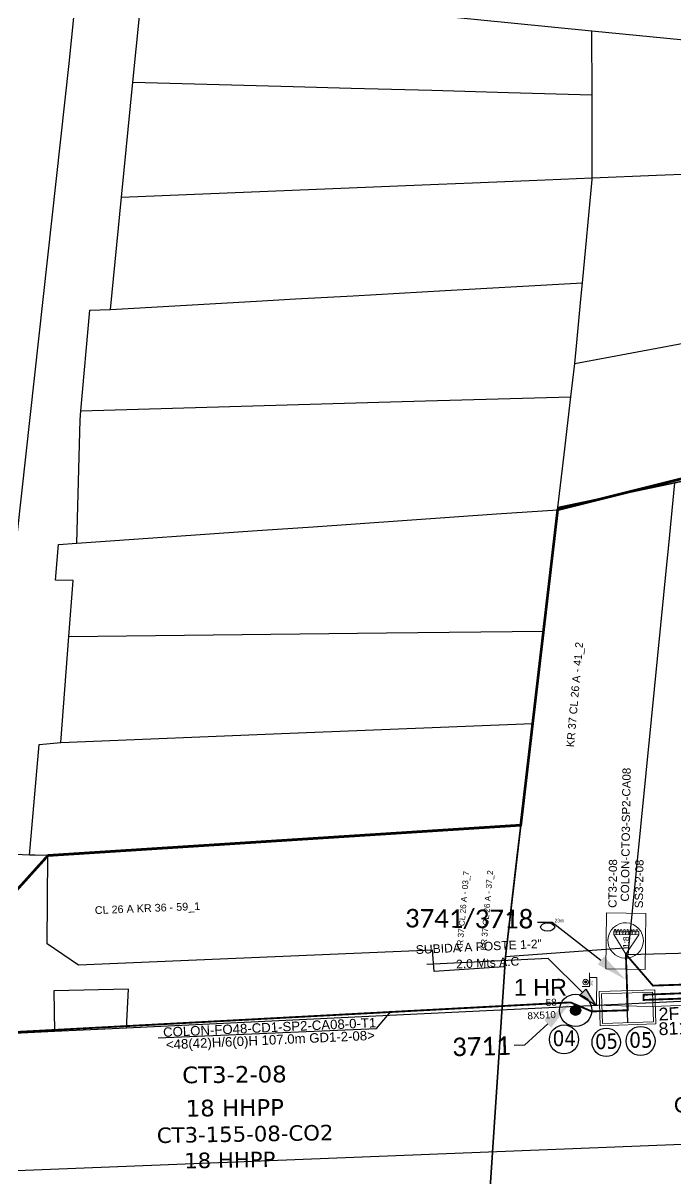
# Model space of a CAD drawing. Header units: millimetres. Extents: x -76.52126 to -76.51707, y 3.41842 to 3.42185.
# Drawn here: x -76.519486 to -76.519169, y 3.420281 to 3.420841 of the extents above; entities that cross this region are included whole.
import ezdxf
from ezdxf import colors
from ezdxf.entities.mleader import LeaderData, LeaderLine
from ezdxf.enums import TextEntityAlignment as Align
from ezdxf.math import Vec2, Vec3

# ---------------------------------------------------------------- set-up
doc = ezdxf.new("R2010")
doc.units = ezdxf.units.MM
doc.linetypes.add('DASHED', pattern=[0.75, 0.5, -0.25])
for name, color, linetype in [('ABSCISA 48H', 1, 'Continuous'), ('CAM 2F1 ATP', 30, 'Continuous'), ('CARTOGRAFIA', 252, 'Continuous'), ('COBERTURA CTO', 30, 'Continuous'), ('COBERTURA CTO - COUBICADO', 30, 'Continuous'), ('COBERTURA EMPALME', 2, 'Continuous'), ('DUC_UTILIZAR', 1, 'Continuous'), ('DUCTOS ATP', 30, 'Continuous'), ('HERRAJERIA', 30, 'Continuous'), ('MARQUILLA F.O 48', 1, 'Continuous'), ('PLACAS ZONA ABIERTA', 8, 'Continuous'), ('POSTE EMCALI ENERGIA', 7, 'Continuous'), ('PUNTO CARTERA', 7, 'Continuous'), ('PUNTO CARTERA - COUBICADO', 60, 'Continuous'), ('RESERVA F.O 48', 1, 'Continuous'), ('SUBIDA A POSTE ATP EXISTENTE', 30, 'Continuous')]:
    doc.layers.add(name, color=color, linetype=linetype)
for name, color, linetype, lineweight in [('CANALIZACION ATP', 30, 'Continuous', 0), ('CB 48 H AER', 1, 'DASHED', 60), ('CB 48 H CAN', 1, 'Continuous', 60), ('CTO CAMARA', 1, 'Continuous', 15)]:
    doc.layers.add(name, color=color, linetype=linetype, lineweight=lineweight)
doc.styles.add('Arial', font='arial.ttf')
doc.styles.add('BOOK', font='BKANT.TTF')
doc.styles.add('Legend', font='calibri.ttf')
doc.styles.get("Standard").update_dxf_attribs({"font": 'arial.ttf'})
doc.styles.add('style2', font='verdana.ttf', dxfattribs={"height": 0.1})
doc.styles.add('TAHOMA', font='tahoma.ttf')
doc.styles.add('TEXT SCL GRANDES', font='tahoma.ttf', dxfattribs={"height": 14})
doc.styles.add('TXT CAM GRANDE', font='arial.ttf', dxfattribs={"height": 0.4})
doc.styles.add('TXT CTO Y SS', font='arial.ttf', dxfattribs={"height": 0.5})
doc.linetypes.add('CERCA_LINE', pattern='A,12.7,-5.08,["X",Standard,S=2.54,R=0,X=-2.54,Y=-1.27],-2.08', length=19.86)

# ---------------------------------------------------------------- blocks, each defined once
blk = doc.blocks.new('CAM 2F1 ATP')
blk.add_line((-0.0004297534469515085, 0.6309855398721993), (0.0004297534469515085, -0.6309855398721993))
at = {"lineweight": 0}
for points in [[(-1.192588195969436, 0.7301736043735652), (1.191592472531691, 0.731797428983461), (1.192588195969436, -0.730173604373565), (-1.191592472531691, -0.731797428983461)], [(-1.092520110891201, 0.6302417358383536), (1.091660603997298, 0.631729343906045), (1.092520110891201, -0.6302417358383536), (-1.091660603997298, -0.631729343906045)]]:
    blk.add_lwpolyline(points, close=True, dxfattribs=at)
at = {"lineweight": 0, "style": 'BOOK'}
for tag, p in [('2F1', (1.604285785113461, 0.08862887951545417)), ('CODIGO', (1.628815294941887, -0.5982124407310039))]:
    blk.add_attdef(tag, p, '', height=0.5725093120969081, rotation=0.03902316617520105, dxfattribs=at)
blk = doc.blocks.new('PUNTO CARTERA')
blk.add_circle((-5.020778246489499e-07, 5.015703301580743e-07), 1.85590673389413e-05)
at = {"style": 'TAHOMA'}
blk.add_attdef('11', (-1.506643124571383e-05, -8.025511332387936e-06), '', height=2e-05, dxfattribs=at)
blk = doc.blocks.new('POSTE EMCALI ENERGIA')
h = blk.add_hatch(color=0)
h.dxf.hatch_style = 1
edge = h.paths.add_edge_path()
edge.add_arc((0, 0), 0.4317225846467996, 0, 360)
at = {"color": 0}
for radius in [1.37560418800724, 0.4317225846467996]:
    blk.add_circle((0, 0), radius, dxfattribs=at)
for tag, p in [('NODO', (1.750531847689672, -1.245275313217235)), ('CONSEC', (1.750531847689672, -2.745275313217235))]:
    blk.add_attdef(tag, p, '', height=1, dxfattribs=at)
blk = doc.blocks.new('*U25')
at = {"layer": 'CTO CAMARA', "lineweight": 0}
h = blk.add_hatch(color=1, dxfattribs=at)
h.dxf.hatch_style = 1
edge = h.paths.add_edge_path()
edge.add_arc((-0.1690040834108331, -0.7473289078032774), 0.05194566183112925, -0.1242499693410087, 359.875750030659)
h = blk.add_hatch(color=256, dxfattribs=at)
h.dxf.hatch_style = 1
edge = h.paths.add_edge_path()
edge.add_arc((1.325059926928549, -0.06775560511829948), 0.05471359921872897, -0.1242499693410087, 359.875750030659)
edge = h.paths.add_edge_path()
edge.add_arc((1.324644444462019, -0.259348042553337), 0.05471359921872897, -0.1242499693410087, 359.875750030659)
edge = h.paths.add_edge_path()
edge.add_arc((1.324257713577772, -0.4376821931209696), 0.05471359921872897, -0.1242499693410087, 359.875750030659)
edge = h.paths.add_edge_path()
edge.add_arc((1.323829743126707, -0.6350332451515994), 0.05471359921872897, -0.1242499693410087, 359.875750030659)
edge = h.paths.add_edge_path()
edge.add_arc((1.323402879320893, -0.8318739871731067), 0.05471359921872897, -0.1242499693410087, 359.875750030659)
edge = h.paths.add_edge_path()
edge.add_arc((1.322995082815996, -1.019922178480793), 0.05471359921872897, -0.1242499693410087, 359.875750030659)
edge = h.paths.add_edge_path()
edge.add_arc((1.322645065001555, -1.181326742130707), 0.05471359921872897, -0.1242499693410087, 359.875750030659)
edge = h.paths.add_edge_path()
edge.add_arc((1.322190041540005, -1.391152814495636), 0.05471359921872897, -0.1242499693410087, 359.875750030659)
at = {"layer": 'CTO CAMARA', "color": 1, "lineweight": 0}
for p, q in [((-0.1196403941688686, -0.7434000519422153), (1.070323072090815, 0.01119598443480463)), ((1.067039100031804, -1.503150015554647), (1.070323072090815, 0.01119598443480463)), ((1.070323072090815, 0.01119598443480463), (1.270505792351454, 0.01076187330033385)), ((1.270505792351454, 0.01076187330033385), (1.267221820292442, -1.503584126689114)), ((1.270164294645745, -0.1467137919467252), (1.270505792351454, 0.01076187330033385)), ((1.069141671512824, -0.5335861292730417), (1.269324391773463, -0.534020240407509)), ((1.069547778529217, -0.346317015897176), (1.269730498789856, -0.3467511270316468)), ((1.069981574385107, -0.146279680812258), (1.270164294645745, -0.1467137919467252)), ((-0.1196403941688686, -0.7434000519422153), (1.067039100031804, -1.503150015554647)), ((1.067517243447265, -1.282662582770955), (1.267699963707903, -1.283096693905422)), ((1.067914120345849, -1.099649776005569), (1.268096840606487, -1.100083887140036)), ((1.068338687597848, -0.9038680494142906), (1.268521407858486, -0.9043021605487578)), ((1.068754023218143, -0.7123433275392461), (1.268936743478782, -0.7127774386737133)), ((1.267221820292442, -1.503584126689114), (1.067039100031804, -1.503150015554647))]:
    blk.add_line(p, q, dxfattribs=at)
at = {"layer": 'CTO CAMARA', "color": 2, "lineweight": 0, "true_color": 0xf1eb1f}
blk.add_lwpolyline([(-1.022835817502695, 0.4658907759245174), (2.366642744115293, 0.4658907759245174), (2.366642744115293, -1.927156167135918), (-1.022835817502695, -1.927156167135918)], close=True, dxfattribs=at)
at = {"layer": 'CTO CAMARA', "color": 1, "lineweight": 0}
for centre in [(1.323818330262583, -0.6353722495858332), (1.324246300713624, -0.4380211975662878), (1.324633031597883, -0.259687046993113), (1.325048514064401, -0.06809460956361768), (1.32217862867588, -1.39149181892987), (1.322633652137418, -1.181665746570483), (1.322983669951871, -1.020261182915027), (1.323391466456769, -0.8322129916073404)]:
    blk.add_circle(centre, 0.05471359921872897, dxfattribs=at)
at = {"layer": 'CTO CAMARA', "color": 2, "lineweight": 0, "true_color": 0xf1eb1f}
blk.add_ellipse((0.7157520878451802, -0.7186585830625329), major_axis=(-0.572424804231445, 0.9095449614430965), ratio=0.9999999690973763, start_param=4.159629210123316, end_param=10.4428145173029, dxfattribs=at)
at = {"layer": 'CTO CAMARA', "lineweight": 0, "attachment_point": 1, "rotation": 359.875750030659}
for s, width, heights, insert, char_height in [('1:8', 8.215003159624752, [0], (0.2624398250029696, -0.5588999283113925), 0.3585048917005609), ('\\pxsm0.95;1\\P2\\P3\\P4\\P5\\P6\\P7\\P8', 12.01395749957801, [52.35627762601921], (1.139897655768249, -0.008004694905688226), 0.1174596764261007)]:
    blk.add_mtext_dynamic_manual_height_columns(s, width=width, gutter_width=4.760265510852324, heights=heights, dxfattribs=dict(at, insert=insert, char_height=char_height))
at = {"layer": 'CTO CAMARA', "lineweight": 0, "style": 'TXT CTO Y SS'}
for tag, p in [('CTONAME', (2.681369665861634, -0.136703881034486)), ('OSPCTONAME', (3.073088283560687, -0.8875995007968848)), ('SSNAME', (2.682492887513054, -1.73835638889818))]:
    blk.add_attdef(tag, p, '', height=0.5, dxfattribs=at)
blk = doc.blocks.new('MARQUILLA 48')
at = {"layer": 'MARQUILLA F.O 48', "style": 'Arial'}
for tag, height, oblique, p in [('IDENTIFICACIONCABLEFIBRA', 0.6981626117769965, 1.383453351877506e-09, (0.3252243008605546, 0.455078197351213)), ('NOMENCLATURA_ATP', 0.6981626116966987, 8.300879983380582e-09, (0.7589297094523317, -1.265373848670606)), ('CAPACIDADFIBRA', 0.6981626116966987, 8.300879983380582e-09, (0.7589297094523317, -0.3801462341225488))]:
    blk.add_attdef(tag, text='', height=height, rotation=0.262482242486606, dxfattribs=dict(at, oblique=oblique)).set_placement(p, align=Align.MIDDLE)
blk = doc.blocks.new('*U32')
at = {"layer": 'SUBIDA A POSTE ATP EXISTENTE'}
h = blk.add_hatch(color=256, dxfattribs=at)
h.dxf.hatch_style = 1
h.paths.add_polyline_path([(0.594472494660321, 0.2881734204641261), (0.5279642370864172, 0.3760291518692205), (0.4944448643750661, 0.3343951799044314)])
for points in [[(0.2951442514444834, 0.5291615960787559), (-0.3973593192051612, 0.4269911275592795)], [(0.5112045507307419, 0.3552121658868265), (0.2951442514444834, 0.5291615960787561)]]:
    blk.add_lwpolyline(points, dxfattribs=at)
blk.add_lwpolyline([(0.4944448643750661, 0.3343951799044314), (0.5279642370864172, 0.3760291518692205), (0.594472494660321, 0.2881734204641261)], close=True, dxfattribs=at)
at = {"layer": 'SUBIDA A POSTE ATP EXISTENTE', "linetype": 'CERCA_LINE', "ltscale": 0.5}
for tag, p in [('SB', (-0.1062565077009142, 0.5336091215746191)), ('DISTANCIA', (-0.04667997422650563, 0.4466646648142701))]:
    blk.add_attdef(tag, text='', height=0.04999999999999978, rotation=8.392747898120936, dxfattribs=at).set_placement(p, align=Align.CENTER)
blk = doc.blocks.new('DUC_UTILIZAR')
at = {"layer": 'DUC_UTILIZAR', "lineweight": 5}
h = blk.add_hatch(color=0, dxfattribs=at)
edge = h.paths.add_edge_path()
edge.add_arc((3.734103195540683e-07, -1.173386832409307e-05), 0.1373816321395313, 0, 360)
at = {"layer": 'DUC_UTILIZAR', "color": 0, "lineweight": 5}
blk.add_circle((3.734103195540683e-07, -1.173386832409307e-05), 0.1373816321395313, dxfattribs=at)
blk.add_circle((3.734103195540683e-07, -1.173386832409307e-05), 0.1373816321395313, dxfattribs=at)
blk = doc.blocks.new('RESERVA 48')
at = {"layer": 'RESERVA F.O 48', "color": 240, "linetype": 'ByBlock', "lineweight": 30, "true_color": 0xed1f24}
blk.add_ellipse((0, 0), major_axis=(1.155851281713483, 0.0003712607545550343), ratio=0.5873088644412812, dxfattribs=at)
at = {"layer": 'RESERVA F.O 48', "color": 1, "lineweight": 0, "style": 'BOOK'}
blk.add_attdef('RESERVA', (1.129388771834783, 0.7587690510554239), '', height=0.5725093120969081, rotation=0.03902316617520105, dxfattribs=at)

msp = doc.modelspace()

# ---------------------------------------------------------------- hatches: boundary and pattern name
at = {"layer": 'DUC_UTILIZAR', "lineweight": 5}
h = msp.add_hatch(color=1, dxfattribs=at)
h.set_gradient(color1=(249, 6, 6), color2=(249, 11, 11), one_color=1, tint=0.5099999904632568)
edge = h.paths.add_edge_path()
edge.add_arc((-76.51921277008849, 3.420375950795663), 5.606307288506988e-07, 89.98021328155323, 449.9802132815532)
h = msp.add_hatch(color=1, dxfattribs=at)
h.set_gradient(color1=(249, 6, 6), color2=(249, 11, 11), one_color=1, tint=0.5099999904632568)
edge = h.paths.add_edge_path()
edge.add_arc((-76.51921277008849, 3.420375950795663), 5.606307288506988e-07, 89.98021328155323, 449.9802132815532)

# ---------------------------------------------------------------- linework, layer by layer
at = {"layer": 'CANALIZACION ATP'}
for points in [[(-76.51918048478737, 3.420364177004644), (-76.51895540715223, 3.420372334346601), (-76.51882563316256, 3.42039462552671), (-76.51882563316256, 3.42039462552671), (-76.51879639863904, 3.420364668380091)], [(-76.51921017165229, 3.420364765429407), (-76.51921017165229, 3.420364765429407), (-76.51918048478737, 3.420364177004644)]]:
    msp.add_lwpolyline(points, dxfattribs=at)
at = {"layer": 'CARTOGRAFIA'}
for points in [[(-76.51945963751717, 3.420588788009466), (-76.51945806250518, 3.420648629501214), (-76.5194576835442, 3.420652913585057), (-76.519453364463, 3.420701738956835), (-76.51944333838259, 3.42070217094499), (-76.51943792934838, 3.420756567401098), (-76.51943237975723, 3.42081237719742), (-76.51942615724187, 3.420874954361919), (-76.51941213513277, 3.42101592251913), (-76.5193878529339, 3.421035830674212), (-76.51935185263068, 3.421031168648026), (-76.51929952621362, 3.42102438259519), (-76.51929766319012, 3.421030979647751), (-76.5191687731371, 3.421017938512362), (-76.51916578511958, 3.420949726962702), (-76.51915303201025, 3.420947989958789), (-76.51912919080718, 3.420888436478547), (-76.51912900768588, 3.420884017935007), (-76.51912690480316, 3.42083328402134)], [(-76.51946337692283, 3.420821318970978), (-76.51945770690003, 3.420877299403058)], [(-76.51943237983, 3.420812377226524), (-76.51942615732918, 3.420874954391023)], [(-76.51928485609318, 3.4208446609706), (-76.5192097715721, 3.42083727441843)], [(-76.51920964999084, 3.420806247843414), (-76.5192097715721, 3.42083727441843)], [(-76.5192097715721, 3.42083727441843), (-76.51915841413796, 3.42083222205167), (-76.51915449901793, 3.420832354008438)], [(-76.51947048698861, 3.420351965135181), (-76.5194899271541, 3.42035097511018), (-76.51950135724695, 3.420354215152313), (-76.51950981730846, 3.420362495221182), (-76.51951341733587, 3.420373745306845), (-76.51951170732576, 3.420384185403803), (-76.51946337692283, 3.420821318970978)], [(-76.51943792942114, 3.420756567430201), (-76.51943237983, 3.420812377226524)], [(-76.51943237983, 3.420812377226524), (-76.51935465122591, 3.420810238007673)], [(-76.51935465122591, 3.420810238007673), (-76.51932653541229, 3.420809464311445)], [(-76.51932653541229, 3.420809464311445), (-76.51928738527425, 3.420808386974953)], [(-76.51928738527425, 3.420808386974953), (-76.5192501698861, 3.420807363858897)], [(-76.5192501698861, 3.420807363858897), (-76.51920964999084, 3.420806247843414)], [(-76.51920952791482, 3.420765924195278), (-76.51920964999084, 3.420806247843414)], [(-76.519267558217, 3.420763546907095), (-76.51923240387481, 3.420764987051937)], [(-76.51923240387481, 3.420764987051937), (-76.51920952791482, 3.420765924195278)], [(-76.51921428313148, 3.420715040775233), (-76.51920952555741, 3.42076514450366), (-76.51920952791482, 3.420765924195278)], [(-76.51920952791482, 3.420765924195278), (-76.51917840343452, 3.420767199699752)], [(-76.51917840343452, 3.420767199699752), (-76.5191617442419, 3.420767882388303)], [(-76.51943792942114, 3.420756567430201), (-76.51928405530128, 3.420762871087048)], [(-76.51928405530128, 3.420762871087048), (-76.519267558217, 3.420763546907095)], [(-76.5194433384699, 3.420702171003198), (-76.51943792942114, 3.420756567430201)], [(-76.51928095014085, 3.42071129706221), (-76.51921428313148, 3.420715040775233)], [(-76.51921503767738, 3.420707094352677), (-76.51921428313148, 3.420715040775233)], [(-76.51935349967465, 3.420707218917071), (-76.51932559060009, 3.420708787729948)], [(-76.51932559060009, 3.420708787729948), (-76.51928095014085, 3.42071129706221)], [(-76.5194433384699, 3.420702171003198), (-76.51937243567448, 3.420706154910134)], [(-76.51937243567448, 3.420706154910134), (-76.51935349967465, 3.420707218917071)], [(-76.51921702884505, 3.420686124722691), (-76.51921503767738, 3.420707094352677)], [(-76.51945768361696, 3.420652913614161), (-76.51945336455032, 3.420701738985938)], [(-76.51945336455032, 3.420701738985938), (-76.5194433384699, 3.420702171003198)], [(-76.51921799462656, 3.420675953777957), (-76.51907531755063, 3.420702572839785)], [(-76.51921799462656, 3.420675953777957), (-76.51921702884505, 3.420686124722691)], [(-76.51921988462931, 3.420659798649124), (-76.51921799462656, 3.420675953777957)], [(-76.51929050821713, 3.420657755618434), (-76.51921988462931, 3.420659798649124)], [(-76.51922317474458, 3.420631708970744), (-76.51921988462931, 3.420659798649124)], [(-76.51945963760448, 3.420588788067674), (-76.51945806259249, 3.420648629559421), (-76.51945768361696, 3.420652913614161)], [(-76.51945768361696, 3.420652913614161), (-76.519313008403, 3.420657107621649)], [(-76.519313008403, 3.420657107621649), (-76.51929050821713, 3.420657755618434)], [(-76.51922618323664, 3.420606023530693), (-76.51922317474458, 3.420631708970744)], [(-76.51916943559849, 3.420618081509586), (-76.51910983173951, 3.420630746390655)], [(-76.51922618323664, 3.420606023530693), (-76.51916943559849, 3.420618081509586)], [(-76.51917243252177, 3.420587824672678), (-76.51916943559849, 3.420618081509586)], [(-76.51934500362626, 3.420596756056169), (-76.51925601066108, 3.42060294175519)], [(-76.51925601066108, 3.42060294175519), (-76.51922630232951, 3.420605006730169)], [(-76.51923319936981, 3.420546122317885), (-76.51922630232951, 3.420605006730169)], [(-76.51922630232951, 3.420605006730169), (-76.51922618323664, 3.420606023530693)], [(-76.51937208491512, 3.420594873678622), (-76.51934500362626, 3.420596756056169)], [(-76.51945963760448, 3.420588788067674), (-76.51937208491512, 3.420594873678622)], [(-76.51925227582473, 3.4203832713398), (-76.51928617010202, 3.420381066317189), (-76.51928701610672, 3.420391461419625), (-76.51945878250484, 3.420384216341175), (-76.51947397463158, 3.420394566449088), (-76.51947362362483, 3.420437352776046), (-76.51948252471124, 3.420437478795632), (-76.51947782666906, 3.420491092242285), (-76.51946741358046, 3.420492181249413), (-76.51946346916742, 3.420543499684412), (-76.51946137453564, 3.420570751870967), (-76.5194700325905, 3.420570877890553), (-76.51946855658974, 3.420588167021036)], [(-76.51946346925473, 3.420543499713515), (-76.5194613746084, 3.420570751929175), (-76.51947003269237, 3.420570877919657), (-76.51946855667705, 3.420588167050139)], [(-76.51946855658974, 3.420588167021036), (-76.51945963751717, 3.420588788009466)], [(-76.51946855667705, 3.420588167050139), (-76.51945963760448, 3.420588788067674)], [(-76.51917336672562, 3.42057839305255), (-76.51917243252177, 3.420587824672678)], [(-76.51918080237596, 3.420503322981515), (-76.51917336672562, 3.42057839305255)], [(-76.51930942637631, 3.420545254703596), (-76.51923319936981, 3.420546122317885)], [(-76.51923844664492, 3.420501323111806), (-76.51923319936981, 3.420546122317885)], [(-76.51946741366777, 3.420492181278517), (-76.51946346925473, 3.420543499713515)], [(-76.51946346925473, 3.420543499713515), (-76.51930942637631, 3.420545254703596)], [(-76.51935628073483, 3.420496618419405), (-76.51923844664492, 3.420501323111806)], [(-76.5192442186912, 3.420452043458338), (-76.51923844664492, 3.420501323111806)], [(-76.51918596746185, 3.420451176455229), (-76.51918080237596, 3.420503322981515)], [(-76.51946741366777, 3.420492181278517), (-76.51935628073483, 3.420496618419405)], [(-76.51947362371214, 3.420437352834254), (-76.519482524784, 3.420437478824736), (-76.51947782674182, 3.420491092271389), (-76.51946741366777, 3.420492181278517)], [(-76.5193864940033, 3.420442932882564), (-76.5192442186912, 3.420452043458338)], [(-76.51924608379562, 3.420436119821373), (-76.5192442186912, 3.420452043458338)], [(-76.51919176810264, 3.420392613436546), (-76.51918596746185, 3.420451176455229)], [(-76.51947362371214, 3.420437352834254), (-76.5193864940033, 3.420442932882564)], [(-76.51925227589749, 3.420383271398007), (-76.51928617018933, 3.420381066375397), (-76.51928701619403, 3.420391461448729), (-76.51945878259215, 3.420384216399382), (-76.51947397471889, 3.420394566478192), (-76.51947362371214, 3.420437352834254)], [(-76.5192516909105, 3.42038824841495), (-76.51924608379562, 3.420436119821373)], [(-76.51907849340427, 3.420393009423263), (-76.51910592562712, 3.420393396446), (-76.51910657363845, 3.420400326504589), (-76.51913724588888, 3.420400011484729), (-76.51913712887693, 3.420390615400377), (-76.51919211033459, 3.420389157385783)], [(-76.51913724596164, 3.420400011513832), (-76.51913712896425, 3.420390615458585), (-76.51919211040735, 3.42038915744399)], [(-76.51919176801533, 3.420392613407442), (-76.51925169080863, 3.420388248385846)], [(-76.51919176810264, 3.420392613436546), (-76.5192516909105, 3.42038824841495)], [(-76.51919211033459, 3.420389157385783), (-76.51919176801533, 3.420392613407442)], [(-76.51919211040735, 3.42038915744399), (-76.51919176810264, 3.420392613436546)], [(-76.51925227582473, 3.4203832713398), (-76.51925169080863, 3.420388248385846)], [(-76.51925227589749, 3.420383271398007), (-76.5192516909105, 3.42038824841495)], [(-76.51943547671038, 3.420353585141696), (-76.51943448669994, 3.420372485285609), (-76.51947084698844, 3.420371765285948), (-76.51947048698861, 3.420351965135181)], [(-76.51902228334296, 3.420373565299654), (-76.51943547671038, 3.420353585141696)], [(-76.51943547671038, 3.420353585141696), (-76.51947048698861, 3.420351965135181)], [(-76.51950936731959, 3.420054422706583), (-76.51951710736688, 3.4200540626922), (-76.51954086755944, 3.420085292964925), (-76.51952205740457, 3.420264124419758), (-76.51951620737458, 3.420275464494464), (-76.51950594728481, 3.420283114581819), (-76.51949334717432, 3.420285364569848), (-76.51948866714741, 3.420284644570186), (-76.5190187733046, 3.420303094739777)]]:
    msp.add_lwpolyline(points, dxfattribs=at)
at = {"layer": 'CB 48 H AER', "ltscale": 3e-05, "const_width": 8.916348428658831e-07}
msp.add_lwpolyline([(-76.51969582515547, 3.420338826303043), (-76.51969582515547, 3.420338826303043), (-76.5194983980336, 3.420351257597217), (-76.51922006603789, 3.420366096896899)], dxfattribs=at)
at = {"layer": 'CB 48 H CAN', "ltscale": 2}
msp.add_lwpolyline([(-76.51922006603789, 3.420366096896899, 8.916348428658831e-07, 8.916348428658831e-07, 0), (-76.51920977546112, 3.420361728686011, 8.916348428658831e-07, 8.916348428658831e-07, 0), (-76.51919227547145, 3.420362299023325, 8.916348428658831e-07, 8.916348428658831e-07, 0), (-76.51919321297561, 3.420389439470879, 8.916348428658831e-07, 8.916348428658831e-07, 0), (-76.5191801037125, 3.420374243204347, 8.916348428658831e-07, 8.916348428658831e-07, 0), (-76.51914938372938, 3.420375266018729, 8.916348428658831e-07, 8.916348428658831e-07, 0), (-76.51913479087712, 3.420391775974981, 8.916348428658831e-07, 8.916348428658831e-07, 0), (-76.51913361731991, 3.420371731797881, 8.916348428658831e-07, 8.916348428658831e-07, 0), (-76.51918458563323, 3.420369813744406, 8.916348428658831e-07, 8.916348428658831e-07, 0), (-76.51918467818183, 3.420367286194138, 8.916348428658831e-07, 8.916348428658831e-07, 0), (-76.5189615101154, 3.4203751661532, 8.916348428658831e-07, 8.916348428658831e-07, 0), (-76.5189615101154, 3.4203751661532, 8.916348428658831e-07, 8.916348428658831e-07, 0), (-76.51882560324657, 3.420398628173417, 8.916348428658831e-07, 8.916348428658831e-07, 0), (-76.51882560324657, 3.420398628173417, 8.916348428658831e-07, 8.916348428658831e-07, 0), (-76.51879421991309, 3.420368504832965, 8.916348428658831e-07, 8.916348428658831e-07, 0), (-76.5186363736072, 3.420352010224018, 8.916348428658831e-07, 8.916348428658831e-07, 0), (-76.51860757905489, 3.420345114788158, 8.916348428658831e-07, 8.916348428658831e-07, 0), (-76.51859125079397, 3.420345606524466, 0, 0, 0)], format="xyseb", dxfattribs=at)
at = {"layer": 'COBERTURA CTO'}
for points in [[(-76.51873269513743, 3.420218688642647), (-76.51884869179241, 3.420485867939906), (-76.51896465153476, 3.420468266953661), (-76.5190733266183, 3.420461016311831), (-76.51905961411939, 3.420641409443645), (-76.51910983456327, 3.420630744336789), (-76.51916943844952, 3.420618079450263), (-76.51922617455892, 3.42060612044804), (-76.51925169374516, 3.420388246140986), (-76.51926002495605, 3.420261851356029), (-76.5192659610137, 3.420228649275284), (-76.51927328208188, 3.420187699798246), (-76.51927308702687, 3.420184727347417), (-76.5192111608514, 3.420185140682745), (-76.51922158848646, 3.420099163561074), (-76.51916362346236, 3.420105162113371), (-76.5191642669626, 3.420112222664441), (-76.51910042894013, 3.42011573651723), (-76.51904002984628, 3.420119061109629), (-76.519031326213, 3.420199005271), (-76.51892037752913, 3.42020318734046), (-76.51878775649601, 3.420212168520605)], [(-76.51924422162045, 3.42045204126441), (-76.5194736268233, 3.420437350629411), (-76.51953495020751, 3.420438891527168), (-76.51955598659805, 3.420174288330029), (-76.51954192390912, 3.420173003515968), (-76.5194992890876, 3.420173117529314), (-76.51927308702687, 3.420184727347417), (-76.5192111608514, 3.420185140680017), (-76.51927308702687, 3.420184727347417), (-76.51927328208188, 3.420187699798246), (-76.5192659610992, 3.42022864856133), (-76.51926002496697, 3.420261851381495), (-76.5192516937397, 3.420388246178275)]]:
    msp.add_lwpolyline(points, close=True, dxfattribs=at)
at = {"layer": 'COBERTURA EMPALME', "const_width": 1.296613031525144e-06}
msp.add_lwpolyline([(-76.51737120527802, 3.420332711820861), (-76.51880355113498, 3.420441610424203), (-76.51882958327118, 3.420446289717484), (-76.51885072100414, 3.420487438736625), (-76.5189643090794, 3.420470248486743), (-76.51907285208894, 3.4204611591228), (-76.51905881156287, 3.420642403735934), (-76.51915851950676, 3.420621937137679), (-76.51922630524422, 3.42060500465743), (-76.51924422161841, 3.420452041264637), (-76.51947363979633, 3.42043733378557), (-76.5195320167183, 3.420372629323422), (-76.5195320167183, 3.420372629323422), (-76.51967281849142, 3.420369138908994), (-76.51967281849142, 3.420369138908994), (-76.5196548254466, 3.420595275034314), (-76.5198675965259, 3.42058096331027), (-76.51987198839396, 3.420580667896841), (-76.52005101219532, 3.420568611564589), (-76.52016305724823, 3.420561065859031), (-76.52021762627368, 3.420558186512265)], dxfattribs=at)
at = {"layer": 'DUCTOS ATP', "lineweight": 13, "ltscale": 0.13}
for points in [[(-76.51921091277029, 3.420380516286909), (-76.519210915059, 3.420373888879095), (-76.51921443512433, 3.420373890094727)], [(-76.51920739771667, 3.420364710447097), (-76.51920738158103, 3.420378245413781), (-76.51921091484458, 3.420378250876028)]]:
    msp.add_lwpolyline(points, dxfattribs=at)
at = {"layer": 'DUCTOS ATP', "lineweight": 5}
msp.add_circle((-76.51921277008849, 3.420375950795663), 1.347958840324557e-06, dxfattribs=at)
msp.add_circle((-76.51921277008849, 3.420375950795663), 1.347958840324557e-06, dxfattribs=at)
at = {"layer": 'MARQUILLA F.O 48'}
msp.add_lwpolyline([(-76.5194201760069, 3.420348837562596), (-76.51931421120275, 3.420353465369494), (-76.5193071069642, 3.420361818461353)], dxfattribs=at)

# ---------------------------------------------------------------- block references
at = {"layer": 'CAM 2F1 ATP'}
ref = msp.add_blockref('CAM 2F1 ATP', (-76.51919245486131, 3.420363476604044), dxfattribs=dict(at, xscale=1.132376278193729e-05, yscale=1.132376278193729e-05, zscale=1.132376278193729e-05, rotation=181.7826364838775))
ref.add_attrib('CODIGO', '8111', (-76.51917720524274, 3.420350159302956), dxfattribs={"layer": '0', "lineweight": 0, "height": 6.16617279744091e-06, "rotation": 2.640197143074025, "style": 'TXT CAM GRANDE'})
ref.add_attrib('2F1', '2F1', (-76.519177188131, 3.42035728646702), dxfattribs={"layer": '0', "lineweight": 0, "height": 6.16617279744091e-06, "rotation": 2.640197143074025, "style": 'TXT CAM GRANDE'})
at = {"layer": 'CTO CAMARA', "xscale": 8e-06, "yscale": 8e-06, "zscale": 8e-06, "rotation": 89.23939970655405}
msp.add_blockref('*U25', (-76.51919914694659, 3.420390475456343), dxfattribs=at).add_auto_attribs({'CTONAME': 'CT3-2-08', 'OSPCTONAME': 'COLON-CTO3-SP2-CA08', 'SSNAME': 'SS3-2-08'})
at = {"layer": 'DUC_UTILIZAR', "color": 1, "xscale": 4.178767258784979e-06, "yscale": 4.178767258784979e-06, "zscale": 4.178767258784979e-06, "rotation": 89.98021328155323}
msp.add_blockref('DUC_UTILIZAR', (-76.51921277008849, 3.420375950795663), dxfattribs=at)
at = {"layer": 'MARQUILLA F.O 48'}
ref = msp.add_blockref('MARQUILLA 48', (-76.51936807052803, 3.420350906068823), dxfattribs=dict(at, xscale=6.565163321307182e-06, yscale=6.565163321307182e-06, zscale=6.565163321307182e-06, rotation=2.349069710628684))
ref.add_attrib('CAPACIDADFIBRA', '<48(42)H/6(0)H 107.0m GD1-2-08>', dxfattribs={"height": 4.583551570619201e-06, "rotation": 2.611551953115239, "style": 'Arial'}).set_placement((-76.51936568180896, 3.420347341022627), align=Align.MIDDLE)
ref.add_attrib('IDENTIFICACIONCABLEFIBRA', 'COLON-FO48-CD1-SP2-CA08-0-T1', dxfattribs={"height": 4.583551571146368e-06, "rotation": 2.611551953115239, "style": 'Arial'}).set_placement((-76.51936605962871, 3.420353978735374), align=Align.MIDDLE)
at = {"layer": 'POSTE EMCALI ENERGIA'}
ref = msp.add_blockref('POSTE EMCALI ENERGIA', (-76.51921759890814, 3.4203622522101), dxfattribs=dict(at, xscale=5.681082891849181e-06, yscale=5.681082891849181e-06, zscale=5.681082891849181e-06, rotation=3.079416408836697))
ref.add_attrib('NODO', '8X510', (-76.51924087716672, 3.420357831459164), dxfattribs={"height": 3.408649735109509e-06, "rotation": 2.968645668584212})
ref.add_attrib('CONSEC', '58', (-76.51923198075048, 3.420364264995066), dxfattribs={"height": 3.408649735109509e-06, "rotation": 2.968645668584212})
at = {"layer": 'PUNTO CARTERA', "lineweight": 20}
ref = msp.add_blockref('PUNTO CARTERA', (-76.51922305136091, 3.420347964248299), dxfattribs=dict(at, xscale=0.3794113758997775, yscale=0.3794113758997775, zscale=0.3794113758997775))
ref.add_attrib('11', '04', (-76.5192287677363, 3.420344919277946), dxfattribs={"lineweight": 40, "height": 7.588227517995547e-06, "style": 'TAHOMA'})
ref = msp.add_blockref('PUNTO CARTERA', (-76.51918589070621, 3.4203471749468), dxfattribs=dict(at, xscale=0.3794113758997775, yscale=0.3794113758997775, zscale=0.3794113758997775))
ref.add_attrib('11', '05', (-76.5191916070816, 3.420344129976447), dxfattribs={"lineweight": 40, "height": 7.588227517995547e-06, "style": 'TAHOMA'})
at = {"layer": 'PUNTO CARTERA - COUBICADO', "lineweight": 20}
ref = msp.add_blockref('PUNTO CARTERA', (-76.51920256286553, 3.420346523525129), dxfattribs=dict(at, xscale=0.370696861473765, yscale=0.370696861473765, zscale=0.370696861473765, rotation=1.86099876748054))
ref.add_attrib('11', '05', (-76.51920804838352, 3.420343368687401), dxfattribs={"layer": '0', "lineweight": 40, "height": 7.413937229475302e-06, "rotation": 1.860997892280634, "style": 'TAHOMA'})
at = {"layer": 'RESERVA F.O 48', "xscale": 2.991453189871018e-06, "yscale": 2.991453189871018e-06, "zscale": 2.991453189871018e-06}
msp.add_blockref('RESERVA 48', (-76.51923120418283, 3.420402660838894), dxfattribs=at).add_auto_attribs({'RESERVA': '23m'})
at = {"layer": 'SUBIDA A POSTE ATP EXISTENTE', "xscale": 8.418941692803711e-05, "yscale": 8.418941692803711e-05, "zscale": 8.418941692803711e-05, "rotation": 354.3636893445856}
msp.add_blockref('*U32', (-76.5192599769143, 3.420345443365663), dxfattribs=at).add_auto_attribs({'DISTANCIA': '2.0 Mts A.C', 'SB': 'SUBIDA A POSTE 1-2"'})

# ---------------------------------------------------------------- texts
at = {"layer": 'COBERTURA CTO', "insert": (-76.5194155926176, 3.420334863218109), "char_height": 8.080103547332349e-06, "attachment_point": 1, "rotation": 0.6108746957161187, "line_spacing_factor": 0.6, "style": 'style2'}
msp.add_mtext_dynamic_manual_height_columns('\\pxqc;CT3-2-08\\P\\P18 HHPP', width=6.479664068778084e-05, gutter_width=0.0006784489986632617, heights=[4.952683621003927e-05], dxfattribs=at)
at = {"layer": 'COBERTURA CTO - COUBICADO', "attachment_point": 1, "style": 'style2'}
for s, insert, char_height, width, rotation in [('CT4-155-08-CO2\\P    18 HHPP', (-76.51917004023181, 3.420320136692247), 7.499999999999995e-06, 8.606980146010591e-05, 0.5739711505897886), ('CT3-155-08-CO2\\P    18 HHPP', (-76.51942088519013, 3.420305371672208), 7.499999999999994e-06, 8.60698014601059e-05, 0.9648764444338737)]:
    msp.add_mtext(s, dxfattribs=dict(at, insert=insert, char_height=char_height, width=width, rotation=rotation))
at = {"layer": 'DUCTOS ATP', "ltscale": 8, "insert": (-76.5192106184456, 3.420374105525487), "char_height": 1.111697558997968e-06, "attachment_point": 1, "rotation": 89.77769953500234, "style": 'TEXT SCL GRANDES'}
msp.add_mtext_dynamic_manual_height_columns('1X2"', width=3.583703727741994e-06, gutter_width=0.0001428289590405021, heights=[0], dxfattribs=at)
at = {"layer": 'HERRAJERIA', "insert": (-76.5192476568375, 3.420377425046593), "char_height": 8.112682853479138e-06, "attachment_point": 1, "rotation": 0.27681970342005024}
msp.add_mtext_dynamic_manual_height_columns('1 HR', width=6.04366652754048e-05, gutter_width=0.001014085356684892, heights=[0], dxfattribs=at)
at = {"layer": 'PLACAS ZONA ABIERTA'}
for s, height, rotation, p in [('KR 37 CL 26 A - 41_2', 3.742596509303251e-06, 84.99999751972618, (-76.51921838807226, 3.420489738446912)), ('KR 37 CL 26 A - 03_7', 2.851502102326287e-06, 85.00000000000004, (-76.51927259453547, 3.420390839680576)), ('KR 37 CL 26 A - 37_2', 2.851502102326288e-06, 85.00000000000004, (-76.51926100620695, 3.42039121313269)), ('CL 26 A KR 36 - 59_1', 3.742596509303251e-06, 2.302045810655549, (-76.51945081750199, 3.420408904337249))]:
    msp.add_text(s, height=height, rotation=rotation, dxfattribs=at).set_placement(p)

# ---------------------------------------------------------------- leaders
at = {"layer": 'ABSCISA 48H', "ltscale": 3e-05}
ml = msp.add_multileader_mtext('Standard', dxfattribs=at)
ml.set_content('3741/3718', color=256, style='Legend')
ml.set_leader_properties()
ml.build(insert=Vec2(0, 0))
ml.multileader.update_dxf_attribs({"text_left_attachment_type": 2, "text_right_attachment_type": 2, "dogleg_length": 0.36, "arrow_head_size": 1.5e-05})
ctx = ml.context
ctx.base_point, ctx.char_height, ctx.arrow_head_size, ctx.landing_gap_size, ctx.plane_origin, ctx.plane_x_axis, ctx.plane_y_axis = Vec3(-76.51930246335957, 3.420405424351511), 9e-06, 1.5e-05, 2.326797930947557e-06, Vec3(-76.51883940686324, 3.420176622044873), Vec3(0.9999624058675028, -0.008671035213614092), Vec3(0.008671035213614092, 0.9999624058675028)
ctx.left_attachment, ctx.right_attachment, ctx.text_align_type = 2, 2, 1
notes = []
notes.append((ctx, [(1, (1, 1, 0), (-76.519228914677, 3.420404786584319), (-0.9999624058675027, 0.00867103521361409), 7.227082570012617e-06, [(0, [(-76.51919350466379, 3.42037724427949)], 0, [])])]))
ctx.mtext.insert, ctx.mtext.text_direction, ctx.mtext.rotation, ctx.mtext.alignment, ctx.mtext.flow_direction = Vec3(-76.51926924986725, 3.420411197727041), Vec3(0.9999624058675028, -0.008671035213614092), 6.274514163304323, 2, 5
ml = msp.add_multileader_mtext('Standard', dxfattribs=at)
ml.set_content('3711', color=256, style='Legend')
ml.set_leader_properties()
ml.build(insert=Vec2(0, 0))
ml.multileader.update_dxf_attribs({"text_left_attachment_type": 2, "text_right_attachment_type": 2, "dogleg_length": 0.36, "arrow_head_size": 1.5e-05})
ctx = ml.context
ctx.base_point, ctx.char_height, ctx.arrow_head_size, ctx.landing_gap_size, ctx.plane_origin, ctx.plane_x_axis, ctx.plane_y_axis = Vec3(-76.51927928293881, 3.420344293001095), 9e-06, 1.5e-05, 2.326797930947557e-06, Vec3(-76.51885518202666, 3.42012534607873), Vec3(0.999622685372428, 0.02746792472714015), Vec3(-0.02746792472714015, 0.999622685372428)
ctx.left_attachment, ctx.right_attachment, ctx.text_align_type = 2, 2, 1
notes.append((ctx, [(1, (1, 1, 0), (-76.51924242716342, 3.420345305734878), (-0.9996226853724282, -0.02746792472714015), 4.953014079732097e-06, [(0, [(-76.51922013983294, 3.420365901234363)], 0, [])])]))
ctx.mtext.insert, ctx.mtext.text_direction, ctx.mtext.rotation, ctx.mtext.alignment, ctx.mtext.flow_direction = Vec3(-76.51926345727199, 3.420349340372998), Vec3(0.999622685372428, 0.02746792472714015), 0.02747137993188835, 2, 5
for ctx, leaders in notes:
    for number, flags, end, landing, length, lines in leaders:
        leader = LeaderData()
        leader.index, (leader.has_last_leader_line, leader.has_dogleg_vector, leader.attachment_direction) = number, flags
        leader.last_leader_point, leader.dogleg_vector, leader.dogleg_length = Vec3(end), Vec3(landing), length
        for number, points, colour, breaks in lines:
            line = LeaderLine()
            line.index, line.vertices, line.color, line.breaks = number, Vec3.list(points), colors.encode_raw_color(colour), breaks
            leader.lines.append(line)
        ctx.leaders.append(leader)

doc.saveas('drawing.dxf')
